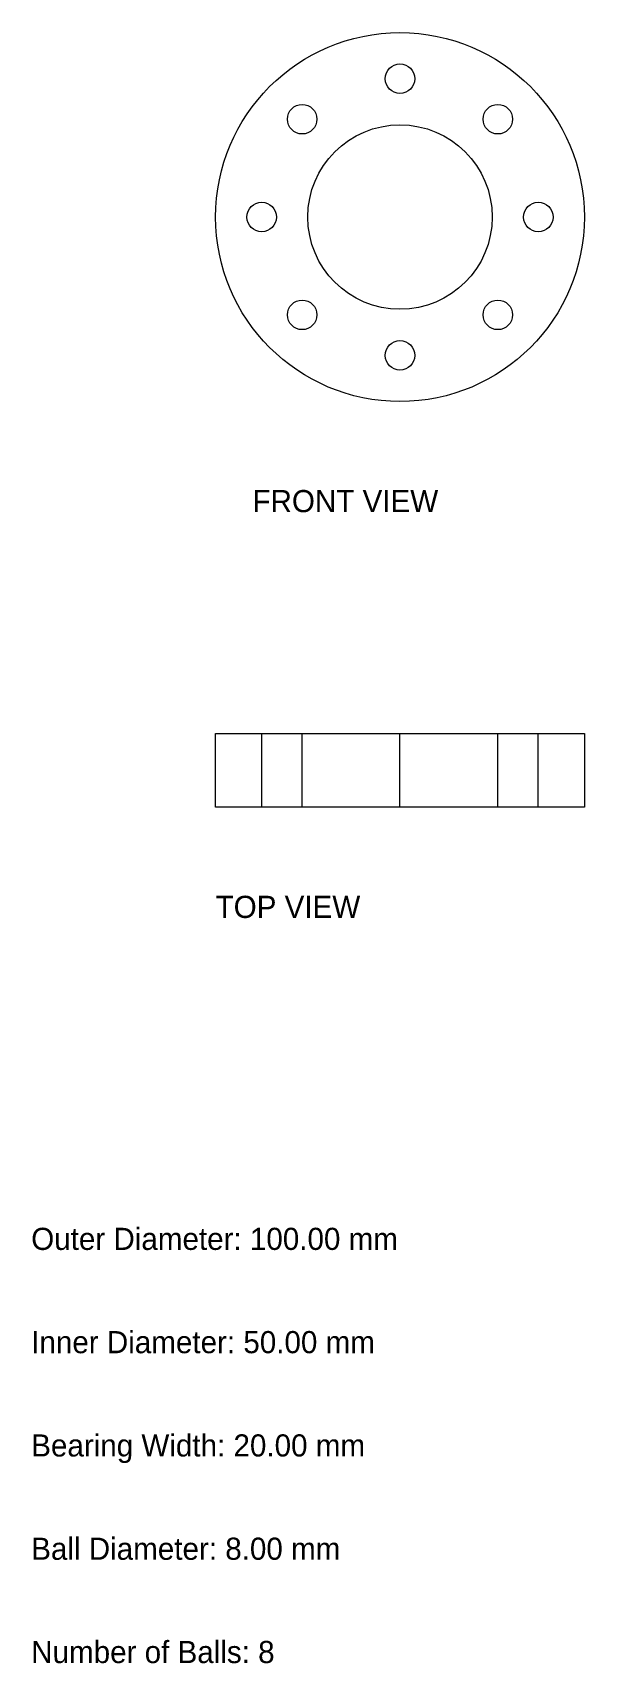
# Model space of a CAD drawing. Header units: metres. Extents: x -250 to 210, y -412 to 40.
# Drawn here: x -249.6 to -100, y -412.1 to 30 of the extents above.
import ezdxf

# ---------------------------------------------------------------- set-up
doc = ezdxf.new("R2010")
doc.units = ezdxf.units.M

msp = doc.modelspace()

# ---------------------------------------------------------------- linework, layer by layer
at = {"color": 6, "lineweight": 0}
for p, q in [((-187.5, -180), (-187.5, -160)), ((-176.52, -180), (-176.52, -160)), ((-176.52, -180), (-176.52, -160)), ((-150, -180), (-150, -160)), ((-150, -180), (-150, -160)), ((-123.48, -180), (-123.48, -160)), ((-123.48, -180), (-123.48, -160)), ((-112.5, -180), (-112.5, -160))]:
    msp.add_line(p, q, dxfattribs=at)
at = {"color": 4, "lineweight": 0}
msp.add_lwpolyline([(-200, -160), (-100, -160), (-100, -180), (-200, -180), (-200, -160)], dxfattribs=at)
at = {"color": 1, "lineweight": 0}
msp.add_circle((-150, -20), 50, dxfattribs=at)
at = {"color": 5, "lineweight": 0}
for centre in [(-150, 17.5), (-176.52, 6.52), (-123.48, 6.52), (-187.5, -20), (-112.5, -20), (-176.52, -46.52), (-123.48, -46.52), (-150, -57.5)]:
    msp.add_circle(centre, 4, dxfattribs=at)
at = {"color": 3, "lineweight": 0}
msp.add_circle((-150, -20), 25, dxfattribs=at)

# ---------------------------------------------------------------- texts
for s, p in [('FRONT VIEW', (-190, -100)), ('TOP VIEW', (-200, -210)), ('Outer Diameter: 100.00 mm', (-250, -300)), ('Inner Diameter: 50.00 mm', (-250, -328)), ('Bearing Width: 20.00 mm', (-250, -356)), ('Ball Diameter: 8.00 mm', (-250, -384)), ('Number of Balls: 8', (-250, -412))]:
    msp.add_text(s, height=6).set_placement(p)

doc.saveas('drawing.dxf')
